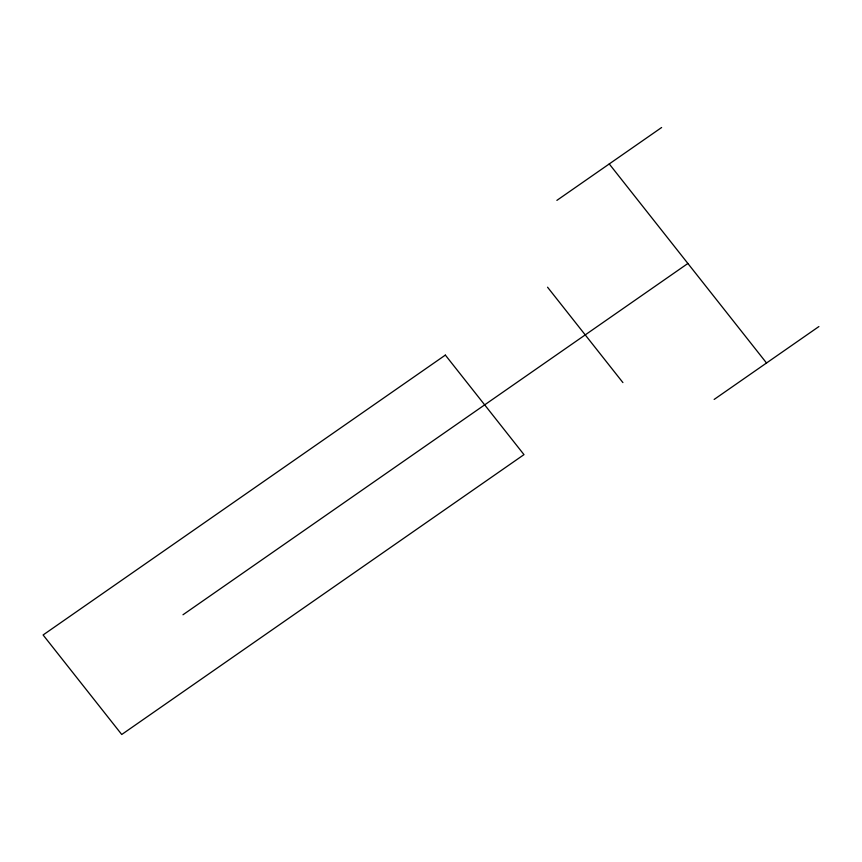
<?xml version="1.0" encoding="UTF-8"?>
<svg xmlns="http://www.w3.org/2000/svg" width="862" height="862" viewBox="0 0 862 862"><rect width="100%" height="100%" fill="white"/><g stroke="black" fill="none" stroke-linecap="round" stroke-linejoin="round"><path stroke-width="1.29" d="M556.874 200.383L661.628 127.501M182.981 614.768L687.887 263.47M714.145 399.44L818.9 326.558M609.251 163.942L766.523 362.999M547.553 287.208L622.914 382.588M445.352 355.101L43.1 634.971L121.736 734.499L523.988 454.63L445.352 355.101"/></g></svg>
